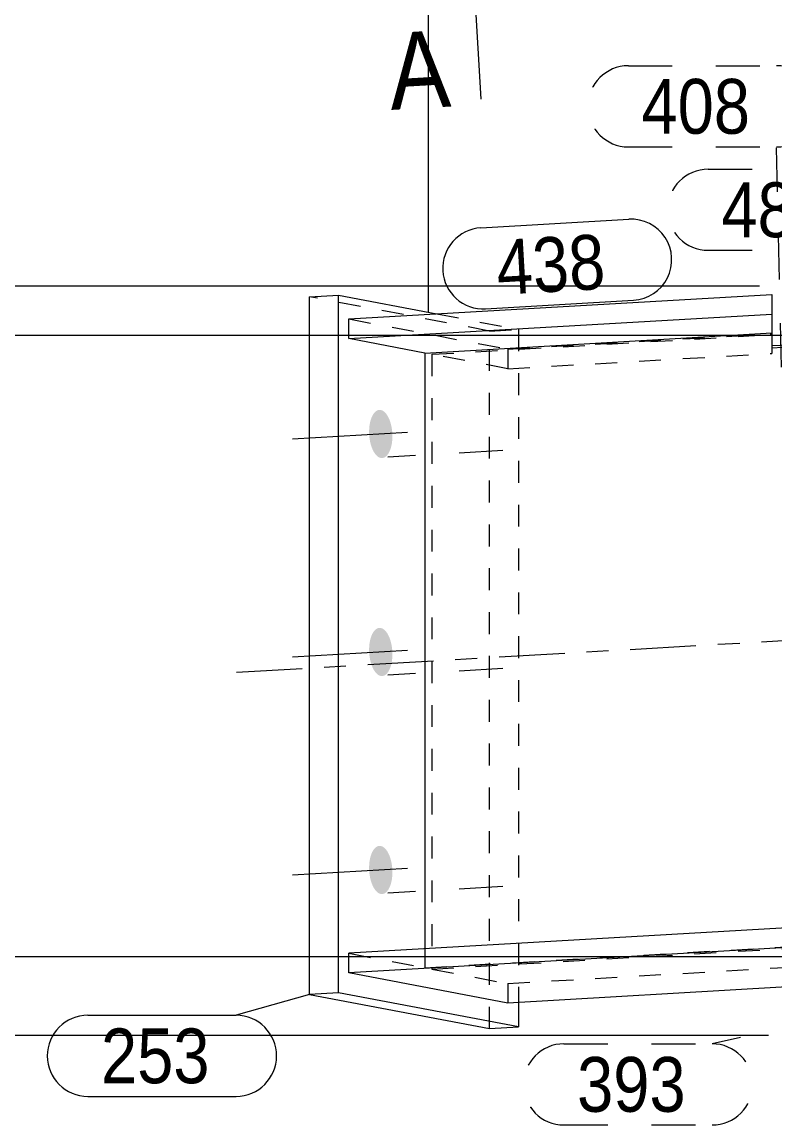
# Model space of a CAD drawing. Header units: millimetres. Extents: x 2 to 825, y 1 to 579.
# Drawn here: x 56.1 to 90.5, y 433.9 to 484.2 of the extents above; entities that cross this region are included whole.
import ezdxf

# ---------------------------------------------------------------- set-up
doc = ezdxf.new("R2010")
doc.units = ezdxf.units.MM
for name, pattern in [('XKITLINE00', [0]), ('XKITLINE01', [4, 1, -1, 1, -1]), ('XKITLINE02', [4, 2, -2]), ('XKITLINE03', [6, 3, -1, 1, -1])]:
    doc.linetypes.add(name, pattern=pattern)
for name, color, linetype, lineweight in [('Bolt', 3, 'Continuous', 0), ('Dimensions', 7, 'Continuous', 0), ('Part', 2, 'Continuous', 0), ('PartMark', 7, 'Continuous', 0), ('Section', 6, 'Continuous', 0)]:
    doc.layers.add(name, color=color, linetype=linetype, lineweight=lineweight)
doc.styles.add('ARIAL', font='ARIAL.TTF')

# ---------------------------------------------------------------- blocks, each defined once
blk = doc.blocks.new('*A57')
at = {"layer": 'Bolt'}
for points in [[(71.931, 465.449), (71.93, 465.502), (71.93, 465.556), (71.932, 465.609), (71.934, 465.662), (71.938, 465.715), (71.943, 465.766), (71.95, 465.817), (71.957, 465.867), (71.966, 465.916), (71.976, 465.964), (71.988, 466.01), (72, 466.055), (72.013, 466.098), (72.028, 466.14), (72.044, 466.18), (72.06, 466.218), (72.078, 466.255), (72.096, 466.289), (72.116, 466.321), (72.136, 466.351), (72.157, 466.379), (72.179, 466.405), (72.201, 466.428), (72.224, 466.449), (72.248, 466.467), (72.272, 466.483), (72.296, 466.496), (72.321, 466.507), (72.347, 466.515), (72.372, 466.521), (72.398, 466.523), (72.424, 466.523), (72.45, 466.521), (72.476, 466.516), (72.502, 466.508), (72.528, 466.498), (72.554, 466.485), (72.58, 466.469), (72.605, 466.451), (72.63, 466.431), (72.654, 466.408), (72.678, 466.383), (72.702, 466.355), (72.725, 466.325), (72.747, 466.293), (72.769, 466.259), (72.79, 466.223), (72.81, 466.185), (72.829, 466.145), (72.848, 466.104), (72.865, 466.061), (72.882, 466.016), (72.897, 465.97), (72.911, 465.922), (72.925, 465.874), (72.937, 465.824), (72.948, 465.773), (72.958, 465.722), (72.967, 465.669), (72.974, 465.617), (72.981, 465.563), (72.986, 465.51), (72.989, 465.456), (72.992, 465.402), (72.993, 465.348), (72.993, 465.294), (72.992, 465.241), (72.989, 465.188), (72.985, 465.136), (72.98, 465.084), (72.973, 465.033), (72.966, 464.983), (72.957, 464.934), (72.947, 464.887), (72.936, 464.84), (72.923, 464.796), (72.91, 464.752), (72.895, 464.71), (72.88, 464.67), (72.863, 464.632), (72.845, 464.596), (72.827, 464.561), (72.808, 464.529), (72.787, 464.499), (72.766, 464.471), (72.745, 464.445), (72.722, 464.422), (72.699, 464.401), (72.676, 464.383), (72.651, 464.367), (72.627, 464.354), (72.602, 464.343), (72.577, 464.335), (72.551, 464.33), (72.525, 464.327), (72.499, 464.327), (72.473, 464.329), (72.447, 464.334), (72.421, 464.342), (72.395, 464.352), (72.369, 464.365), (72.344, 464.381), (72.318, 464.399), (72.293, 464.419), (72.269, 464.442), (72.245, 464.468), (72.221, 464.495), (72.198, 464.525), (72.176, 464.557), (72.154, 464.591), (72.133, 464.627), (72.113, 464.665), (72.094, 464.705), (72.076, 464.746), (72.058, 464.79), (72.042, 464.834), (72.026, 464.881), (72.012, 464.928), (71.998, 464.977), (71.986, 465.026), (71.975, 465.077), (71.965, 465.129), (71.957, 465.181), (71.949, 465.234), (71.943, 465.287), (71.938, 465.341), (71.934, 465.395)], [(71.931, 455.504), (71.93, 455.558), (71.93, 455.611), (71.932, 455.665), (71.934, 455.718), (71.938, 455.77), (71.943, 455.822), (71.95, 455.872), (71.957, 455.922), (71.966, 455.971), (71.976, 456.019), (71.988, 456.065), (72, 456.11), (72.013, 456.153), (72.028, 456.195), (72.044, 456.235), (72.06, 456.274), (72.078, 456.31), (72.096, 456.344), (72.116, 456.376), (72.136, 456.407), (72.157, 456.434), (72.179, 456.46), (72.201, 456.483), (72.224, 456.504), (72.248, 456.522), (72.272, 456.538), (72.296, 456.551), (72.321, 456.562), (72.347, 456.57), (72.372, 456.576), (72.398, 456.578), (72.424, 456.579), (72.45, 456.576), (72.476, 456.571), (72.502, 456.563), (72.528, 456.553), (72.554, 456.54), (72.58, 456.525), (72.605, 456.507), (72.63, 456.486), (72.654, 456.463), (72.678, 456.438), (72.702, 456.41), (72.725, 456.381), (72.747, 456.349), (72.769, 456.315), (72.79, 456.278), (72.81, 456.24), (72.829, 456.201), (72.848, 456.159), (72.865, 456.116), (72.882, 456.071), (72.897, 456.025), (72.911, 455.977), (72.925, 455.929), (72.937, 455.879), (72.948, 455.828), (72.958, 455.777), (72.967, 455.725), (72.974, 455.672), (72.981, 455.618), (72.986, 455.565), (72.989, 455.511), (72.992, 455.457), (72.993, 455.403), (72.993, 455.349), (72.992, 455.296), (72.989, 455.243), (72.985, 455.191), (72.98, 455.139), (72.973, 455.088), (72.966, 455.038), (72.957, 454.99), (72.947, 454.942), (72.936, 454.896), (72.923, 454.851), (72.91, 454.807), (72.895, 454.765), (72.88, 454.725), (72.863, 454.687), (72.845, 454.651), (72.827, 454.616), (72.808, 454.584), (72.787, 454.554), (72.766, 454.526), (72.745, 454.501), (72.722, 454.477), (72.699, 454.457), (72.676, 454.438), (72.651, 454.422), (72.627, 454.409), (72.602, 454.399), (72.577, 454.39), (72.551, 454.385), (72.525, 454.382), (72.499, 454.382), (72.473, 454.384), (72.447, 454.39), (72.421, 454.397), (72.395, 454.408), (72.369, 454.421), (72.344, 454.436), (72.318, 454.454), (72.293, 454.475), (72.269, 454.497), (72.245, 454.523), (72.221, 454.55), (72.198, 454.58), (72.176, 454.612), (72.154, 454.646), (72.133, 454.682), (72.113, 454.72), (72.094, 454.76), (72.076, 454.802), (72.058, 454.845), (72.042, 454.89), (72.026, 454.936), (72.012, 454.983), (71.998, 455.032), (71.986, 455.082), (71.975, 455.132), (71.965, 455.184), (71.957, 455.236), (71.949, 455.289), (71.943, 455.342), (71.938, 455.396), (71.934, 455.45)], [(71.931, 445.559), (71.93, 445.613), (71.93, 445.666), (71.932, 445.72), (71.934, 445.773), (71.938, 445.825), (71.943, 445.877), (71.95, 445.928), (71.957, 445.977), (71.966, 446.026), (71.976, 446.074), (71.988, 446.12), (72, 446.165), (72.013, 446.209), (72.028, 446.25), (72.044, 446.29), (72.06, 446.329), (72.078, 446.365), (72.096, 446.399), (72.116, 446.432), (72.136, 446.462), (72.157, 446.49), (72.179, 446.515), (72.201, 446.538), (72.224, 446.559), (72.248, 446.578), (72.272, 446.593), (72.296, 446.607), (72.321, 446.617), (72.347, 446.625), (72.372, 446.631), (72.398, 446.634), (72.424, 446.634), (72.45, 446.631), (72.476, 446.626), (72.502, 446.619), (72.528, 446.608), (72.554, 446.595), (72.58, 446.58), (72.605, 446.562), (72.63, 446.541), (72.654, 446.518), (72.678, 446.493), (72.702, 446.466), (72.725, 446.436), (72.747, 446.404), (72.769, 446.37), (72.79, 446.334), (72.81, 446.296), (72.829, 446.256), (72.848, 446.214), (72.865, 446.171), (72.882, 446.126), (72.897, 446.08), (72.911, 446.033), (72.925, 445.984), (72.937, 445.934), (72.948, 445.884), (72.958, 445.832), (72.967, 445.78), (72.974, 445.727), (72.981, 445.674), (72.986, 445.62), (72.989, 445.566), (72.992, 445.512), (72.993, 445.458), (72.993, 445.405), (72.992, 445.351), (72.989, 445.298), (72.985, 445.246), (72.98, 445.194), (72.973, 445.143), (72.966, 445.094), (72.957, 445.045), (72.947, 444.997), (72.936, 444.951), (72.923, 444.906), (72.91, 444.862), (72.895, 444.821), (72.88, 444.781), (72.863, 444.742), (72.845, 444.706), (72.827, 444.672), (72.808, 444.639), (72.787, 444.609), (72.766, 444.581), (72.745, 444.556), (72.722, 444.533), (72.699, 444.512), (72.676, 444.493), (72.651, 444.478), (72.627, 444.464), (72.602, 444.454), (72.577, 444.446), (72.551, 444.44), (72.525, 444.437), (72.499, 444.437), (72.473, 444.44), (72.447, 444.445), (72.421, 444.452), (72.395, 444.463), (72.369, 444.476), (72.344, 444.491), (72.318, 444.509), (72.293, 444.53), (72.269, 444.553), (72.245, 444.578), (72.221, 444.605), (72.198, 444.635), (72.176, 444.667), (72.154, 444.701), (72.133, 444.737), (72.113, 444.775), (72.094, 444.815), (72.076, 444.857), (72.058, 444.9), (72.042, 444.945), (72.026, 444.991), (72.012, 445.038), (71.998, 445.087), (71.986, 445.137), (71.975, 445.187), (71.965, 445.239), (71.957, 445.291), (71.949, 445.344), (71.943, 445.397), (71.938, 445.451), (71.934, 445.505)]]:
    blk.add_hatch(color=3, dxfattribs=at).paths.add_polyline_path(points, flags=17)
at = {"layer": 'Bolt', "color": 3, "linetype": 'XKITLINE00', "lineweight": 0}
for p, q in [((73.687, 465.496), (68.434, 465.192)), ((73.687, 455.551), (68.434, 455.247)), ((73.687, 445.606), (68.434, 445.302))]:
    blk.add_line(p, q, dxfattribs=at)
at = {"layer": 'Bolt', "color": 3, "linetype": 'XKITLINE02', "lineweight": 0}
for p, q in [((78.036, 464.67), (72.782, 464.365)), ((78.036, 454.725), (72.782, 454.421)), ((78.036, 444.78), (72.782, 444.476))]:
    blk.add_line(p, q, dxfattribs=at)
blk = doc.blocks.new('*A75')
at = {"layer": 'Part', "color": 2, "linetype": 'XKITLINE00', "lineweight": 0}
for p, q in [((71.012, 470.673), (90.313, 471.79)), ((90.313, 471.79), (90.313, 469.439)), ((71.012, 469.778), (90.313, 470.895)), ((71.012, 469.778), (71.012, 470.673)), ((74.479, 469.119), (90.313, 470.036)), ((74.479, 469.119), (71.012, 469.778)), ((90.751, 469.464), (90.313, 469.439)), ((74.479, 469.119), (74.479, 441.934)), ((90.751, 442.876), (71.012, 441.734)), ((90.751, 441.981), (71.012, 440.839)), ((71.012, 440.839), (71.012, 441.734)), ((78.259, 439.461), (71.012, 440.839)), ((90.751, 440.184), (78.259, 439.461))]:
    blk.add_line(p, q, dxfattribs=at)
at = {"layer": 'Part', "color": 7, "linetype": 'XKITLINE01', "lineweight": 0}
for p, q in [((71.012, 470.673), (78.259, 469.296)), ((74.793, 469.059), (90.313, 469.958)), ((78.259, 469.296), (90.313, 469.993)), ((99.151, 469.951), (90.751, 469.464)), ((99.151, 440.67), (99.151, 469.951)), ((90.313, 469.361), (99.151, 469.873)), ((90.313, 469.439), (90.313, 469.098)), ((78.259, 468.4), (74.793, 469.059)), ((74.793, 469.059), (74.793, 441.015)), ((78.259, 469.296), (78.259, 468.4)), ((78.259, 468.4), (90.313, 469.098)), ((99.151, 443.362), (90.751, 442.876)), ((74.479, 441.075), (99.151, 442.503)), ((74.793, 441.015), (99.151, 442.425)), ((99.151, 442.467), (90.751, 441.981)), ((74.479, 441.934), (74.479, 441.075)), ((71.012, 441.734), (74.479, 441.075)), ((78.259, 440.356), (99.151, 441.565)), ((74.793, 441.015), (78.259, 440.356)), ((78.259, 440.356), (78.259, 439.461)), ((99.151, 440.67), (90.751, 440.184))]:
    blk.add_line(p, q, dxfattribs=at)
at = {"layer": 'Part', "color": 7, "linetype": 'XKITLINE03', "lineweight": 0}
blk.add_line((65.88, 454.56), (107.906, 456.993), dxfattribs=at)
blk = doc.blocks.new('*A77')
at = {"layer": 'Part', "color": 2, "linetype": 'XKITLINE00', "lineweight": 0}
for p, q in [((69.216, 471.683), (70.529, 471.759)), ((69.216, 439.86), (69.216, 471.683)), ((70.529, 439.936), (70.529, 471.759)), ((70.529, 471.759), (75.023, 470.905)), ((70.529, 439.936), (69.216, 439.86)), ((69.216, 439.86), (77.429, 438.299)), ((78.743, 438.375), (70.529, 439.936)), ((78.743, 439.489), (78.743, 438.375)), ((77.429, 438.299), (78.743, 438.375))]:
    blk.add_line(p, q, dxfattribs=at)
at = {"layer": 'Part', "color": 7, "linetype": 'XKITLINE01', "lineweight": 0}
for p, q in [((77.429, 470.122), (69.216, 471.683)), ((75.023, 470.905), (78.743, 470.198)), ((77.429, 470.122), (78.743, 470.198)), ((77.429, 438.299), (77.429, 470.122)), ((78.743, 470.198), (78.743, 439.489))]:
    blk.add_line(p, q, dxfattribs=at)
blk = doc.blocks.new('*A216')
at = {"layer": 'PartMark', "color": 7, "linetype": 'XKITLINE00', "lineweight": 0}
for p, q in [((77.032, 474.828), (83.784, 475.219)), ((77.246, 471.134), (83.997, 471.525))]:
    blk.add_line(p, q, dxfattribs=at)
for centre, start, end in [((83.89, 473.372), 273.3128, 93.3128), ((77.139, 472.981), 93.3128, 273.3128)]:
    blk.add_arc(centre, 1.85, start, end, dxfattribs=at)
at = {"layer": 'PartMark', "color": 3, "style": 'ARIAL', "width": 0.85}
blk.add_text('438', height=2.5, rotation=3.3117, dxfattribs=at).set_placement((77.81, 471.768))
blk = doc.blocks.new('*A221')
at = {"layer": 'PartMark', "color": 7, "linetype": 'XKITLINE02', "lineweight": 0}
for p, q in [((92.78, 438.754), (87.584, 437.604)), ((80.822, 437.604), (87.584, 437.604)), ((80.822, 433.904), (87.584, 433.904))]:
    blk.add_line(p, q, dxfattribs=at)
for centre, start, end in [((80.822, 435.754), 90, 270), ((87.584, 435.754), 270, 90)]:
    blk.add_arc(centre, 1.85, start, end, dxfattribs=at)
at = {"layer": 'PartMark', "color": 3, "style": 'ARIAL', "width": 0.85}
blk.add_text('393', height=2.5, dxfattribs=at).set_placement((81.422, 434.504))
blk = doc.blocks.new('*A223')
at = {"layer": 'PartMark', "color": 7, "linetype": 'XKITLINE02', "lineweight": 0}
for p, q in [((83.76, 482.222), (90.523, 482.222)), ((83.76, 478.522), (90.523, 478.522)), ((90.751, 468.48), (90.523, 478.522))]:
    blk.add_line(p, q, dxfattribs=at)
for centre, start, end in [((83.76, 480.372), 90, 270), ((90.523, 480.372), 270, 90)]:
    blk.add_arc(centre, 1.85, start, end, dxfattribs=at)
at = {"layer": 'PartMark', "color": 3, "style": 'ARIAL', "width": 0.85}
blk.add_text('408', height=2.5, dxfattribs=at).set_placement((84.36, 479.122))
blk = doc.blocks.new('*A226')
at = {"layer": 'PartMark', "color": 7, "linetype": 'XKITLINE02', "lineweight": 0}
for p, q in [((87.407, 477.503), (94.17, 477.503)), ((87.407, 473.803), (94.17, 473.803)), ((106.001, 464.19), (94.17, 473.803))]:
    blk.add_line(p, q, dxfattribs=at)
for centre, start, end in [((87.407, 475.653), 90, 270), ((94.17, 475.653), 270, 90)]:
    blk.add_arc(centre, 1.85, start, end, dxfattribs=at)
at = {"layer": 'PartMark', "color": 3, "style": 'ARIAL', "width": 0.85}
blk.add_text('482', height=2.5, dxfattribs=at).set_placement((88.007, 474.403))
blk = doc.blocks.new('*A231')
at = {"layer": 'Section', "color": 1, "linetype": 'XKITLINE00', "lineweight": 0}
blk.add_line((76.735, 485.685), (77.024, 480.693), dxfattribs=at)
at = {"layer": 'Section', "color": 7, "style": 'ARIAL', "width": 0.85}
blk.add_text('A', height=3.5, rotation=3.3117, dxfattribs=at).set_placement((72.932, 480.206))
blk = doc.blocks.new('*A233')
at = {"layer": 'Dimensions', "color": 7, "linetype": 'XKITLINE00', "lineweight": 0}
for p, q in [((74.636, 470.984), (74.636, 493.842)), ((99.501, 473.172), (99.501, 493.842)), ((75.484, 491.84), (73.787, 490.143)), ((100.35, 491.84), (98.653, 490.143)), ((74.636, 490.992), (99.501, 490.992))]:
    blk.add_line(p, q, dxfattribs=at)
at = {"layer": 'Dimensions', "color": 3}
for p in [(74.636, 490.992), (99.501, 490.992)]:
    blk.add_point(p, dxfattribs=at)
at = {"layer": 'Dimensions', "color": 3, "style": 'ARIAL', "width": 0.85}
blk.add_text('249', height=3, dxfattribs=at).set_placement((83.731, 492.342))
blk = doc.blocks.new('*A238')
at = {"layer": 'Dimensions', "color": 7, "linetype": 'XKITLINE00', "lineweight": 0}
blk.add_line((90.151, 437.983), (32.651, 437.983), dxfattribs=at)
blk = doc.blocks.new('*A239')
at = {"layer": 'Dimensions', "color": 7, "linetype": 'XKITLINE00', "lineweight": 0}
for p, q in [((98.151, 441.569), (32.651, 441.569)), ((90.151, 437.983), (32.651, 437.983))]:
    blk.add_line(p, q, dxfattribs=at)
blk = doc.blocks.new('*A240')
at = {"layer": 'Dimensions', "color": 7, "linetype": 'XKITLINE00', "lineweight": 0}
for p, q in [((98.151, 469.912), (32.651, 469.912)), ((98.151, 441.569), (32.651, 441.569))]:
    blk.add_line(p, q, dxfattribs=at)
blk = doc.blocks.new('*A241')
at = {"layer": 'Dimensions', "color": 7, "linetype": 'XKITLINE00', "lineweight": 0}
for p, q in [((89.751, 472.172), (32.651, 472.172)), ((98.151, 469.912), (32.651, 469.912))]:
    blk.add_line(p, q, dxfattribs=at)
blk = doc.blocks.new('*A246')
at = {"layer": 'PartMark', "color": 7, "linetype": 'XKITLINE00', "lineweight": 0}
for p, q in [((69.216, 439.86), (65.856, 438.905)), ((59.093, 438.905), (65.856, 438.905)), ((59.093, 435.205), (65.856, 435.205))]:
    blk.add_line(p, q, dxfattribs=at)
for centre, start, end in [((59.093, 437.055), 90, 270), ((65.856, 437.055), 270, 90)]:
    blk.add_arc(centre, 1.85, start, end, dxfattribs=at)
at = {"layer": 'PartMark', "color": 3, "style": 'ARIAL', "width": 0.85}
blk.add_text('253', height=2.5, dxfattribs=at).set_placement((59.693, 435.805))

msp = doc.modelspace()

# ---------------------------------------------------------------- block references
at = {"lineweight": 0}
for name in ['*A233', '*A231', '*A223', '*A226', '*A241', '*A216', '*A240', '*A75', '*A77', '*A57', '*A239', '*A238', '*A246', '*A221']:
    msp.add_blockref(name, (0, 0), dxfattribs=at)

doc.saveas('drawing.dxf')
